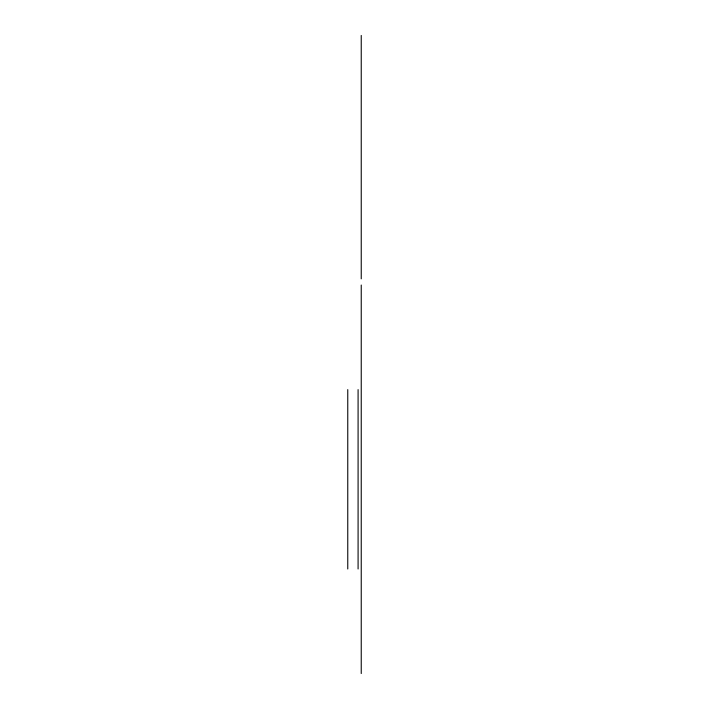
<?xml version="1.0" encoding="UTF-8"?>
<svg xmlns="http://www.w3.org/2000/svg" width="709" height="709" viewBox="0 0 709 709"><rect width="100%" height="100%" fill="white"/><g stroke="black" fill="none" stroke-linecap="round" stroke-linejoin="round"><path stroke-width="1.06" d="M361.236 35.45L361.236 278.85M361.236 285.036L361.236 673.55M358.089 389.604L358.089 568.99M347.764 389.604L347.764 568.99"/></g></svg>
